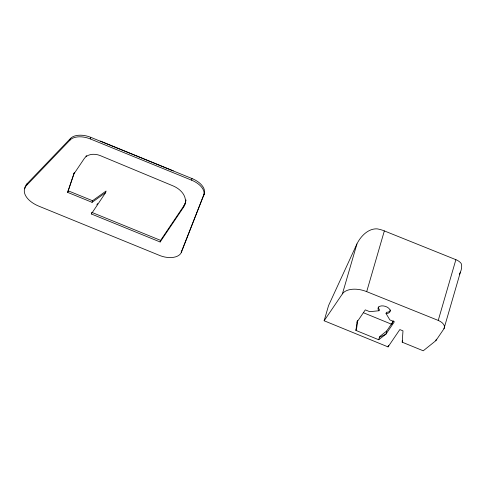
<?xml version="1.0" encoding="UTF-8"?>
<svg xmlns="http://www.w3.org/2000/svg" width="486" height="486" viewBox="0 0 486 486"><rect width="100%" height="100%" fill="white"/><g stroke="black" fill="none" stroke-linecap="round" stroke-linejoin="round"><path stroke-width="0.73" d="M460.4 272.16L443.955 328.773L435.887 340.643L423.251 350.795L402.208 342.187L402.985 330.863L399.826 329.569L388.053 346.901L324.144 320.766L328.554 305.579L356.924 243.942C360.612 236.396 368.054 228.469 377.027 228.845A19.47 11.111 16.2 0 1 384.341 230.911L455.88 259.676A9.641 5.504 16.2 0 1 461.257 263.612C462.441 267.16 461.086 271.006 459.464 274.201M390.544 309.916A6.275 3.578 16.2 0 1 387.044 312.261L386.425 312.267L386.054 313.543L389.887 319.928L394.365 321.756L385.969 334.119L378.703 339.744L355.898 330.413L357.271 321.009M357.617 320.657L356.791 327.345L355.898 330.413M185.859 200.615L185.02 203.816L184.036 205.578L160.605 240.382L91.793 212.364L91.325 213.968L160.137 241.985L183.574 207.182L185.196 203.531L185.956 199.959M393.387 321.173L386.716 330.99L385.969 334.119L379.414 337.284L378.703 339.744M379.414 337.284L379.578 336.664L386.716 330.99M26.53 185.439L26.997 183.836L70.549 138.395A16.743 9.556 16.2 0 1 90.706 137.307L192.025 178.556A19.476 11.117 16.2 0 1 204.126 194.072L181.357 252.337A17.053 9.732 16.2 0 1 160.593 255.843L38.916 206.198A22.751 12.982 16.2 0 1 26.53 185.439L70.081 139.998L70.549 138.395M92.067 202.322L92.534 200.718L106.088 191.041L105.626 192.644L92.067 202.322L67.657 192.383L74.188 172.961M67.657 192.383L74.279 172.779M70.081 139.998A16.743 9.556 16.2 0 1 90.244 138.911L90.706 137.307M73.963 173.848L84.491 158.217L86.034 156.583L86.344 155.514M160.137 241.985L160.605 240.382M183.574 207.182L184.036 205.578M203.658 195.676A19.476 11.117 16.2 0 0 191.557 180.166L192.025 178.556M184.552 205.42L185.02 203.816M185.196 203.531L185.664 201.927M181.357 252.337L181.819 250.733A17.053 9.732 16.2 0 1 181.187 251.918M324.144 320.766L342.417 293.866L356.924 243.942M342.417 293.866A19.47 11.111 16.2 0 1 366.693 291.649L384.341 230.911M356.912 322.236L365.308 309.874L369.749 311.69L379.019 310.742L379.39 309.467L378.928 308.944A6.275 3.578 16.2 0 1 378.375 306.964M388.053 346.901L388.472 345.455M402.208 342.187L402.621 340.753M443.955 328.773A9.641 5.504 16.2 0 0 438.238 320.42L455.88 259.676M435.887 340.643L436.307 339.198M182.098 250.035L204.126 194.072M393.253 320.888L391.692 324.284L363.613 312.808M96.836 204.837L97.68 203.585M91.325 213.968L105.626 192.644M86.034 156.583C90.056 153.631 95.621 153.764 100.098 155.544L172.682 185.731C179.146 188.343 185.688 194.017 185.488 201.562M386.054 313.543L386.674 313.543A6.275 3.578 16.2 0 0 389.614 309.211A6.275 3.578 16.2 0 0 381.498 305.894A6.275 3.578 16.2 0 0 378.558 310.22L379.019 310.742M366.693 291.649L438.238 320.42M90.244 138.911L191.557 180.166M68.125 190.779L92.534 200.718M100.45 141.092L173.283 170.872M24.768 188.805A22.751 12.982 16.2 0 1 26.997 183.836"/></g></svg>
